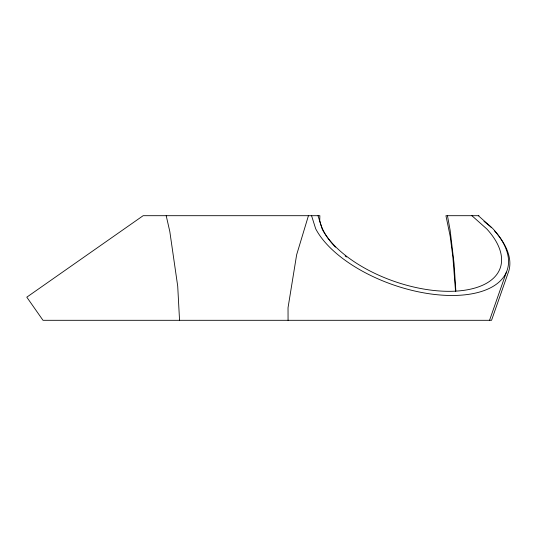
<?xml version="1.0" encoding="UTF-8"?>
<svg xmlns="http://www.w3.org/2000/svg" width="536" height="536" viewBox="0 0 536 536"><rect width="100%" height="100%" fill="white"/><g stroke="black" fill="none" stroke-linecap="round" stroke-linejoin="round"><path stroke-width="0.8" d="M308.441 215.693L296.636 254.794L288.033 307.744L288.067 320.307M489.549 320.307L506.399 272.167M478.929 215.693L445.939 215.693L450.153 236.088L452.866 256.885L455.56 291.443M483.981 221.335L490.286 226.467A103.193 51.262 19.3 0 1 491.546 227.72M478.353 215.693L492.604 228.376A103.193 51.262 19.3 0 1 452.27 295.49A103.193 51.262 19.3 0 1 315.684 228.772L311.563 215.693M471.894 215.693L486.768 228.932A95.937 47.657 19.3 0 1 449.275 291.323A95.937 47.657 19.3 0 1 322.297 229.301L318.009 215.693M166.2 215.693L169.811 231.539L177.718 286.231L179.547 320.307M447.46 215.693L450.153 230.339L454.106 263.859L455.848 290.994M494.547 230.909A103.193 51.262 19.3 0 1 508.832 270.915L491.546 320.307L43.001 320.307L26.8 297.172L143.152 215.693L319.865 215.693L319.737 220.571A95.937 47.657 19.3 0 0 325.158 233.917M346.423 256.999A95.937 47.657 19.3 0 1 345.117 255.947M335.496 247.163A95.937 47.657 19.3 0 1 325.613 234.668"/></g></svg>
